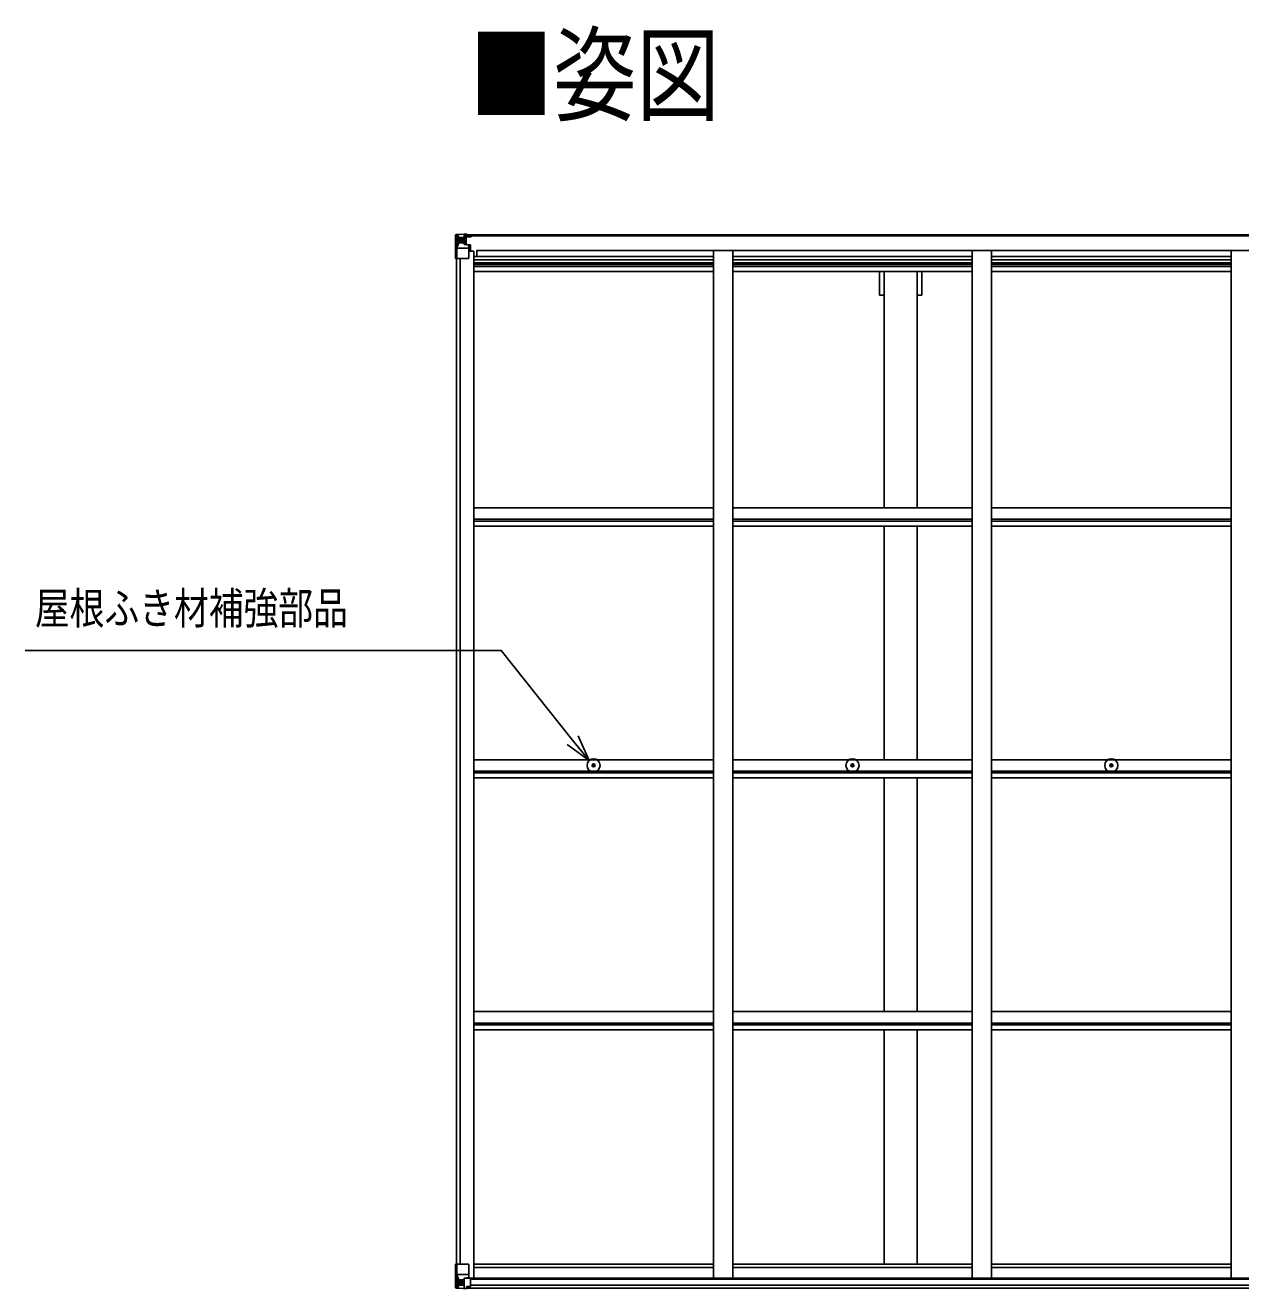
# Model space of a CAD drawing. Units: millimetres, scale not verified. Extents: x -16820 to 16820, y -11880 to 11880.
# Drawn here: x -9296 to -6150, y 496 to 3764 of the extents above; entities that cross this region are included whole.
import ezdxf
from ezdxf.enums import TextEntityAlignment as Align

# ---------------------------------------------------------------- set-up
doc = ezdxf.new("R2010")
doc.units = ezdxf.units.MM
doc.header["$LTSCALE"] = 60
for name, color, linetype in [('0-2_USER1', 3, 'Continuous'), ('0-4_YKK_13', 4, 'Continuous'), ('0-5_YKK_A1', 4, 'Continuous'), ('0-6_YKK_D', 6, 'Continuous')]:
    doc.layers.add(name, color=color, linetype=linetype)
doc.styles.add('ＭＳ ゴシック', font='')
doc.styles.get('ＭＳ ゴシック').set_extended_font_data('MS Gothic')

msp = doc.modelspace()

# ---------------------------------------------------------------- linework, layer by layer
at = {"layer": '0-4_YKK_13'}
for p, q in [((-8181.92, 3221.69), (-8181.92, 3221.65)), ((-8180.98, 3222.69), (-8180.98, 3222.69)), ((-8180.98, 3222.65), (-8180.98, 3222.68)), ((-8172.01, 3223.08), (-8179.94, 3222.6)), ((-8179.08, 3221.63), (-8179.08, 3221.56)), ((-8179.08, 3160.98), (-8179.08, 3221.56)), ((-8175.11, 3218.19), (-8177.84, 3221.86)), ((-8174.25, 3214.68), (-8171.92, 3214.74)), ((-8174.25, 3201.21), (-8174.25, 3214.68)), ((-8159.92, 3223.86), (-8171.92, 3223.08)), ((-8171.92, 3214.74), (-8159.92, 3214.74)), ((-8166.44, 3207.54), (-8166.44, 3206.58)), ((-8160.92, 3214.74), (-8159.92, 3214.74)), ((-8153.42, 3224.38), (-8159.92, 3223.98)), ((-8159.92, 3197.88), (-8159.92, 3223.98)), ((-8159.92, 3223.09), (-8153.42, 3223.49)), ((-8158.42, 3218.27), (-8159.92, 3218.27)), ((-8158.42, 3214.74), (-8159.92, 3214.74)), ((-8153.42, 3222.57), (-8158.42, 3222.48)), ((-8157.92, 3217.91), (-8158.42, 3217.91)), ((-8154.42, 3212.98), (-8158.42, 3212.98)), ((-8154.42, 3204.78), (-8158.42, 3204.78)), ((-8158.31, 3216.61), (-8154.42, 3216.61)), ((-8157.93, 3216.82), (-8157.93, 3216.98)), ((-8157.93, 3216.98), (-8157.92, 3216.98)), ((-8157.92, 3218.94), (-8157.92, 3216.98)), ((-8149.92, 3218.94), (-8157.92, 3218.94)), ((-8149.92, 3218.91), (-8157.92, 3218.91)), ((-8147.92, 3217.07), (-8157.92, 3216.98)), ((-8154.42, 3196.88), (-8154.42, 3216.84)), ((-8153.42, 3223.49), (-8153.42, 3224.38)), ((-8153.42, 3222.98), (-8153.42, 3223.49)), ((-8153.42, 3222.98), (-8153.42, 3222.57)), ((-8153.42, 3222.57), (-8153.42, 3221.75)), ((-8148.42, 3222.18), (-8148.42, 3221.75)), ((-8148.12, 3222.18), (-8148.42, 3222.18)), ((-8148.12, 3222.18), (-8146.43, 3221.75)), ((-8147.92, 3218.68), (-8142.92, 3218.68)), ((-8147.92, 3217.07), (-8147.92, 3218.68)), ((-8142.92, 3219.6), (-8142.92, 3218.68)), ((-8142.92, 3218.68), (-8141.92, 3218.68)), ((-8141.92, 3218.68), (-8141.92, 3219.6)), ((-8141.92, 3218.68), (-8141.92, 3217.11)), ((-8141.92, 3217), (-8141.92, 3217.11)), ((-8178.53, 3187.86), (-8174.39, 3199.95)), ((-8178.53, 3187.86), (-8171.92, 3187.65)), ((-8171.92, 3201.18), (-8174.25, 3201.21)), ((-8171.92, 3201.18), (-8159.92, 3201.18)), ((-8171.92, 3201.18), (-8171.92, 3201.18)), ((-8171.92, 3187.65), (-8147.92, 3187.65)), ((-8158.42, 3201.18), (-8159.92, 3201.18)), ((-8159.09, 3197.62), (-8148.75, 3195.97)), ((-8159.09, 3196.99), (-8159.09, 3197.62)), ((-8148.75, 3195.34), (-8159.09, 3196.99)), ((-8148.75, 3195.97), (-8148.75, 3195.34)), ((-8148.47, 3195.89), (-8144.42, 3195.86)), ((-8147.92, 3161.98), (-8147.92, 3195.08)), ((-8143.42, 3183.98), (-8147.92, 3183.98)), ((-8143.42, 3195.85), (-8144.42, 3195.86)), ((-8144.42, 3194.12), (-8143.42, 3194.13)), ((-8143.42, 3179.63), (-8143.42, 3195.85)), ((-8179.08, 3160.98), (-8148.92, 3160.98)), ((-7827.18, 1850.21), (-7826.07, 1850.23)), ((-7827.18, 1849.21), (-7826.07, 1849.19)), ((-7826.07, 1850.23), (-7825.56, 1850.33)), ((-7826.07, 1849.19), (-7825.56, 1849.09)), ((-7825.46, 1850.85), (-7825.56, 1850.33)), ((-7825.46, 1848.58), (-7825.56, 1849.09)), ((-7825.44, 1851.96), (-7825.46, 1850.85)), ((-7825.44, 1847.47), (-7825.46, 1848.58)), ((-7824.44, 1851.96), (-7824.42, 1850.85)), ((-7824.44, 1847.47), (-7824.42, 1848.58)), ((-7824.42, 1850.85), (-7824.32, 1850.33)), ((-7824.42, 1848.58), (-7824.32, 1849.09)), ((-7823.8, 1850.23), (-7824.32, 1850.33)), ((-7823.8, 1849.19), (-7824.32, 1849.09)), ((-7822.69, 1850.21), (-7823.8, 1850.23)), ((-7822.69, 1849.21), (-7823.8, 1849.19)), ((-7157.18, 1850.21), (-7156.07, 1850.23)), ((-7157.18, 1849.21), (-7156.07, 1849.19)), ((-7156.07, 1850.23), (-7155.56, 1850.33)), ((-7156.07, 1849.19), (-7155.56, 1849.09)), ((-7155.46, 1850.85), (-7155.56, 1850.33)), ((-7155.46, 1848.58), (-7155.56, 1849.09)), ((-7155.44, 1851.96), (-7155.46, 1850.85)), ((-7155.44, 1847.47), (-7155.46, 1848.58)), ((-7154.44, 1851.96), (-7154.42, 1850.85)), ((-7154.44, 1847.47), (-7154.42, 1848.58)), ((-7154.42, 1850.85), (-7154.32, 1850.33)), ((-7154.42, 1848.58), (-7154.32, 1849.09)), ((-7153.8, 1850.23), (-7154.32, 1850.33)), ((-7153.8, 1849.19), (-7154.32, 1849.09)), ((-7152.69, 1850.21), (-7153.8, 1850.23)), ((-7152.69, 1849.21), (-7153.8, 1849.19)), ((-6487.18, 1850.21), (-6486.07, 1850.23)), ((-6487.18, 1849.21), (-6486.07, 1849.19)), ((-6486.07, 1850.23), (-6485.56, 1850.33)), ((-6486.07, 1849.19), (-6485.56, 1849.09)), ((-6485.46, 1850.85), (-6485.56, 1850.33)), ((-6485.46, 1848.58), (-6485.56, 1849.09)), ((-6485.44, 1851.96), (-6485.46, 1850.85)), ((-6485.44, 1847.47), (-6485.46, 1848.58)), ((-6484.44, 1851.96), (-6484.42, 1850.85)), ((-6484.44, 1847.47), (-6484.42, 1848.58)), ((-6484.42, 1850.85), (-6484.32, 1850.33)), ((-6484.42, 1848.58), (-6484.32, 1849.09)), ((-6483.8, 1850.23), (-6484.32, 1850.33)), ((-6483.8, 1849.19), (-6484.32, 1849.09)), ((-6482.69, 1850.21), (-6483.8, 1850.23)), ((-6482.69, 1849.21), (-6483.8, 1849.19)), ((-8181.92, 559.34), (-8148.92, 559.34)), ((-8181.92, 498.63), (-8181.92, 559.34)), ((-8179.08, 559.34), (-8179.08, 498.75)), ((-8147.92, 558.34), (-8147.92, 525.24)), ((-8178.53, 532.46), (-8171.92, 532.67)), ((-8178.53, 532.46), (-8174.39, 520.37)), ((-8171.92, 532.67), (-8147.92, 532.67)), ((-8159.92, 523.12), (-8153.42, 523.12)), ((-8159.92, 523.12), (-8159.92, 496.34)), ((-8148.75, 524.98), (-8159.09, 523.33)), ((-8159.09, 523.33), (-8159.09, 523.12)), ((-8156.4, 523.12), (-8148.75, 524.35)), ((-8153.42, 523.12), (-8144.42, 523.09)), ((-8148.75, 524.35), (-8148.75, 524.98)), ((-8180.98, 497.67), (-8180.98, 497.63)), ((-8172.01, 497.24), (-8179.93, 497.71)), ((-8179.07, 498.68), (-8179.08, 498.75)), ((-8175.11, 502.13), (-8177.84, 498.46)), ((-8171.92, 519.14), (-8174.25, 519.11)), ((-8174.25, 519.11), (-8174.25, 505.64)), ((-8174.25, 505.64), (-8171.92, 505.58)), ((-8171.92, 519.14), (-8171.92, 519.14)), ((-8159.92, 519.14), (-8171.92, 519.14)), ((-8171.92, 505.58), (-8159.92, 505.58)), ((-8159.92, 496.45), (-8171.92, 497.24)), ((-8167.4, 512.78), (-8167.4, 513.74)), ((-8153.42, 495.94), (-8153.42, 501.88)), ((-8144.42, 501.31), (-8153.42, 501.26)), ((-8143.42, 522.18), (-8143.42, 502.03))]:
    msp.add_line(p, q, dxfattribs=at)
for points in [[(-8181.92, 3221.65), (-8181.92, 3160.98), (-8179.08, 3160.98)], [(-8180.98, 3222.69), (-8171.92, 3223.24), (-8159.92, 3223.98)], [(-8168.36, 3208.5), (-8169.32, 3208.5), (-8169.32, 3209.46), (-8168.36, 3209.46)], [(-8167.4, 3210.42), (-8167.4, 3211.38), (-8166.44, 3211.38), (-8166.44, 3210.42)], [(-8166.44, 3206.58), (-8167.4, 3206.58), (-8167.4, 3207.54)], [(-8165.48, 3209.46), (-8164.52, 3209.46), (-8164.52, 3208.5), (-8165.48, 3208.5)], [(-8153.42, 3222.98), (-8158.42, 3222.98), (-8158.42, 3197.52)], [(-8142.92, 3216.95), (-8157.92, 3216.82), (-8157.93, 3216.82)], [(-8157.92, 3217.91), (-8149.92, 3217.91), (-8149.92, 3219.6)], [(-8147.92, 3217.07), (-8147.92, 3217.06), (-8141.92, 3217.11)], [(-8144.42, 3195.86), (-8144.42, 3194.12), (-8147.92, 3194.1)], [(-8180.98, 497.63), (-8171.92, 497.07), (-8153.42, 495.94)], [(-8168.36, 510.86), (-8169.32, 510.86), (-8169.32, 511.82), (-8168.36, 511.82)], [(-8167.4, 513.74), (-8166.44, 513.74), (-8166.44, 512.78)], [(-8166.44, 509.9), (-8166.44, 508.94), (-8167.4, 508.94), (-8167.4, 509.9)], [(-8165.48, 511.82), (-8164.52, 511.82), (-8164.52, 510.86), (-8165.48, 510.86)], [(-8143.42, 502.03), (-8143.43, 501.92), (-8153.42, 501.88)]]:
    msp.add_lwpolyline(points, dxfattribs=at)
for centre, radius in [((-8166.92, 3208.98), 5.3), ((-7824.94, 1849.71), 17), ((-7154.94, 1849.71), 17), ((-6484.94, 1849.71), 17), ((-7824.94, 1849.71), 4), ((-7154.94, 1849.71), 4), ((-6484.94, 1849.71), 4), ((-8166.92, 511.34), 5.3)]:
    msp.add_circle(centre, radius, dxfattribs=at)
for centre, radius, start, end in [((-8180.92, 3221.69), 0.999, 93.4424, 179.95083), ((-8180.92, 3221.69), 1, 93.50017, 180.00079), ((-8180.92, 3221.65), 0.999, 93.4424, 179.95083), ((-8179.77, 3235.3), 12.7, 269.24466, 275.10311), ((-8177.79, 3221.69), 1.28, 131.17831, 182.45895), ((-8168.36, 3210.42), 0.96, 270, 0), ((-8168.36, 3207.54), 0.96, 0, 90), ((-8165.48, 3210.42), 0.96, 180, 270), ((-8165.48, 3207.54), 0.96, 90, 180), ((-8157.92, 3219.44), 0.5, 179.99802, 269.99691), ((-8157.92, 3219.41), 0.5, 180.00109, 270.00109), ((-8157.92, 3216.48), 0.5, 90.52895, 180.04464), ((-8157.91, 3216.31), 0.513, 91.88028, 181.04707), ((-8142.78, 3224.64), 7.69, 268.96999, 276.43426), ((-8158.98, 3198.55), 0.937, 182.32209, 263.26766), ((-8158.98, 3197.92), 0.937, 182.32209, 263.26766), ((-8148.86, 3195.04), 0.937, 2.32209, 83.26766), ((-8148.86, 3194.4), 0.937, 2.32209, 83.26766), ((-8148.92, 3161.98), 1, 270, 0), ((-7824.94, 1849.71), 2.3, 167.44414, 192.55586), ((-7824.94, 1849.71), 2.3, 77.44414, 102.55586), ((-7824.94, 1849.71), 2.3, 257.44414, 282.55586), ((-7824.94, 1849.71), 2.3, 347.44414, 12.55586), ((-7154.94, 1849.71), 2.3, 167.44414, 192.55586), ((-7154.94, 1849.71), 2.3, 77.44414, 102.55586), ((-7154.94, 1849.71), 2.3, 257.44414, 282.55586), ((-7154.94, 1849.71), 2.3, 347.44414, 12.55586), ((-6484.94, 1849.71), 2.3, 167.44414, 192.55586), ((-6484.94, 1849.71), 2.3, 77.44414, 102.55586), ((-6484.94, 1849.71), 2.3, 257.44414, 282.55586), ((-6484.94, 1849.71), 2.3, 347.44414, 12.55586), ((-8148.92, 558.34), 1, 0, 90), ((-8158.98, 522.4), 0.937, 96.73234, 129.06602), ((-8148.86, 525.91), 0.937, 276.73234, 357.67791), ((-8148.86, 525.28), 0.937, 276.73234, 357.67791), ((-8180.92, 498.67), 0.999, 180.04917, 266.5576), ((-8180.92, 498.63), 0.999, 180.04917, 266.5576), ((-8180.92, 498.62), 1, 179.99921, 266.49983), ((-8179.77, 485.02), 12.7, 84.89689, 90.75534), ((-8177.79, 498.63), 1.28, 177.54105, 228.82169), ((-8168.36, 512.78), 0.96, 270, 0), ((-8168.36, 509.9), 0.96, 0, 90), ((-8165.48, 512.78), 0.96, 180, 270), ((-8165.48, 509.9), 0.96, 90, 180)]:
    msp.add_arc(centre, radius, start, end, dxfattribs=at)
for centre, major_axis, ratio, start_param, end_param in [((-7979.98, 3235), (201, 12.36), 0.060933, 3.1373463, 3.1378449), ((-8178.98, 3222.77), (2, 0.12), 0.060933, 3.1378449, 4.2119296), ((-8178.79, 3219.67), (-0.02, 3), 0.466854, 5.5234897, 6.1575023), ((-8177.12, 3214.6), (0.03, 5), 0.573921, 4.7320603, 5.5159136), ((-8253.67, 3214.74), (81.75, 0), 0.061163, 0, 0.0007725), ((-8177.81, 3190.21), (0.85, 2.32), 0.403757, 2.3087461, 3.2744049), ((-8175.66, 3201.23), (0, 3), 0.468246, 4.2703918, 4.7058971), ((-8177.81, 530.11), (0.85, -2.32), 0.403757, 3.0087805, 3.9744392), ((-8144.42, 522.18), (1, -0.021), 0.906239, 0.0187047, 1.589501), ((-8178.98, 497.55), (2, -0.12), 0.060933, 2.0712557, 3.1453404), ((-7979.98, 485.32), (201, -12.36), 0.060933, 3.1453404, 3.145839), ((-8178.79, 500.65), (-0.02, -3), 0.466854, 0.125683, 0.7596956), ((-8177.12, 505.72), (0.03, -5), 0.573921, 0.7672717, 1.551125), ((-8175.66, 519.09), (0, -3), 0.468246, 1.5772882, 2.0127935), ((-8253.67, 505.58), (81.75, 0), 0.061163, 6.2824128, 6.2831853), ((-8144.42, 502.02), (1, 0.012), 0.707053, 4.7036637, 6.124411)]:
    msp.add_ellipse(centre, major_axis=major_axis, ratio=ratio, start_param=start_param, end_param=end_param, dxfattribs=at)
at = {"layer": '0-5_YKK_A1'}
for p, q in [((-8158.42, 3221.75), (-2806.42, 3221.75)), ((-8158.42, 3219.6), (-2806.42, 3219.6)), ((-8134.92, 3179.63), (-8147.92, 3179.63)), ((-8134.92, 3179.63), (-8134.92, 523.32)), ((-8127.42, 3165.95), (-8127.42, 3181.46)), ((-8127.42, 3181.46), (-2832.42, 3181.46)), ((-7514.92, 3181.45), (-7514.92, 522.53)), ((-7464.92, 3181.45), (-7464.92, 522.53)), ((-6844.92, 3181.45), (-6844.92, 522.53)), ((-6794.92, 3181.45), (-6794.92, 522.53)), ((-6174.92, 3181.45), (-6174.92, 522.53)), ((-8179.92, 3160.98), (-8179.92, 559.34)), ((-8170.22, 3160.98), (-8170.22, 559.34)), ((-8134.92, 3165.95), (-7514.92, 3165.95)), ((-8134.92, 3157.55), (-7514.92, 3157.55)), ((-8134.92, 3149.35), (-7514.92, 3149.35)), ((-8134.92, 3145.43), (-7514.92, 3145.43)), ((-8134.92, 3140.35), (-7514.92, 3140.35)), ((-7464.92, 3165.95), (-6844.92, 3165.95)), ((-7464.92, 3157.55), (-6844.92, 3157.55)), ((-7464.92, 3149.35), (-6844.92, 3149.35)), ((-7464.92, 3145.43), (-6844.92, 3145.43)), ((-7464.92, 3140.35), (-6844.92, 3140.35)), ((-6794.92, 3165.95), (-6174.92, 3165.95)), ((-6794.92, 3157.55), (-6174.92, 3157.55)), ((-6794.92, 3149.35), (-6174.92, 3149.35)), ((-6794.92, 3145.43), (-6174.92, 3145.43)), ((-6794.92, 3140.35), (-6174.92, 3140.35)), ((-8134.92, 3127.34), (-7514.92, 3127.34)), ((-7464.92, 3127.34), (-6844.92, 3127.34)), ((-7084.92, 3065.75), (-7084.92, 3126.15)), ((-7072.42, 2515.89), (-7072.42, 3126.15)), ((-6987.42, 2515.89), (-6987.42, 3126.15)), ((-6974.92, 3065.75), (-6974.92, 3126.15)), ((-6794.92, 3127.34), (-6174.92, 3127.34)), ((-7084.92, 3065.75), (-7072.42, 3065.75)), ((-6987.42, 3065.75), (-6974.92, 3065.75)), ((-8134.92, 2516.02), (-7514.95, 2516.02)), ((-8134.92, 2486.28), (-7514.95, 2486.28)), ((-7464.92, 2516.02), (-6844.95, 2516.02)), ((-7464.92, 2486.28), (-6844.95, 2486.28)), ((-6794.92, 2516.02), (-6174.95, 2516.02)), ((-6794.92, 2486.28), (-6174.95, 2486.28)), ((-8134.92, 2481.73), (-7514.95, 2481.73)), ((-8134.92, 2468.72), (-7514.95, 2468.72)), ((-7464.92, 2481.73), (-6844.95, 2481.73)), ((-7464.92, 2468.72), (-6844.95, 2468.72)), ((-7072.42, 1864.23), (-7072.42, 2467.53)), ((-6987.42, 1864.23), (-6987.42, 2467.53)), ((-6794.92, 2481.73), (-6174.95, 2481.73)), ((-6794.92, 2468.72), (-6174.95, 2468.72)), ((-8134.92, 1864.36), (-7514.95, 1864.36)), ((-7464.92, 1864.36), (-6844.95, 1864.36)), ((-6794.92, 1864.36), (-6174.95, 1864.36)), ((-8134.92, 1834.62), (-7514.95, 1834.62)), ((-7464.92, 1834.62), (-6844.95, 1834.62)), ((-6794.92, 1834.62), (-6174.95, 1834.62)), ((-8134.92, 1830.07), (-7514.95, 1830.07)), ((-8134.92, 1817.06), (-7514.95, 1817.06)), ((-7464.92, 1830.07), (-6844.95, 1830.07)), ((-7464.92, 1817.06), (-6844.95, 1817.06)), ((-7072.42, 1212.57), (-7072.42, 1815.87)), ((-6987.42, 1212.57), (-6987.42, 1815.87)), ((-6794.92, 1830.07), (-6174.95, 1830.07)), ((-6794.92, 1817.06), (-6174.95, 1817.06)), ((-8134.92, 1212.7), (-7514.95, 1212.7)), ((-7464.92, 1212.7), (-6844.95, 1212.7)), ((-6794.92, 1212.7), (-6174.95, 1212.7)), ((-8134.92, 1182.96), (-7514.95, 1182.96)), ((-8134.92, 1178.41), (-7514.95, 1178.41)), ((-7464.92, 1182.96), (-6844.95, 1182.96)), ((-7464.92, 1178.41), (-6844.95, 1178.41)), ((-6794.92, 1182.96), (-6174.95, 1182.96)), ((-6794.92, 1178.41), (-6174.95, 1178.41)), ((-8134.92, 1165.4), (-7514.95, 1165.4)), ((-7464.92, 1165.4), (-6844.95, 1165.4)), ((-7072.42, 560.29), (-7072.42, 1164.21)), ((-6987.42, 560.29), (-6987.42, 1164.21)), ((-6794.92, 1165.4), (-6174.95, 1165.4)), ((-8134.92, 559.49), (-7514.92, 559.49)), ((-7464.92, 559.49), (-6844.92, 559.49)), ((-6794.92, 559.49), (-6174.92, 559.49)), ((-8155.19, 523.32), (-2816.42, 523.32)), ((-8134.92, 551.14), (-7514.92, 551.14)), ((-7464.92, 551.14), (-6844.92, 551.14)), ((-6794.92, 551.14), (-6174.92, 551.14)), ((-8153.42, 497.54), (-2806.42, 497.54)), ((-8143.42, 521.05), (-2816.42, 521.05)), ((-8143.42, 505.44), (-2816.42, 505.44))]:
    msp.add_line(p, q, dxfattribs=at)
at = {"layer": '0-6_YKK_D'}
for points in [[(-7836.77, 1861.92), (-7879.16, 1915.09), (-8063.96, 2146.89), (-9295.87, 2146.89)], [(-7893.4, 1903.73), (-7836.77, 1861.92), (-7864.91, 1926.45)]]:
    msp.add_lwpolyline(points, dxfattribs=at)

# ---------------------------------------------------------------- texts
at = {"layer": '0-2_USER1', "style": 'ＭＳ ゴシック', "width": 0.8}
msp.add_text('■姿図', height=197.9, dxfattribs=at).set_placement((-8145.8, 3478), align=Align.BOTTOM_LEFT)
at = {"layer": '0-6_YKK_D', "style": 'ＭＳ ゴシック', "width": 0.8}
msp.add_text('屋根ふき材補強部品', height=82.48, dxfattribs=at).set_placement((-9270.9, 2190.31), align=Align.BOTTOM_LEFT)

doc.saveas('drawing.dxf')
